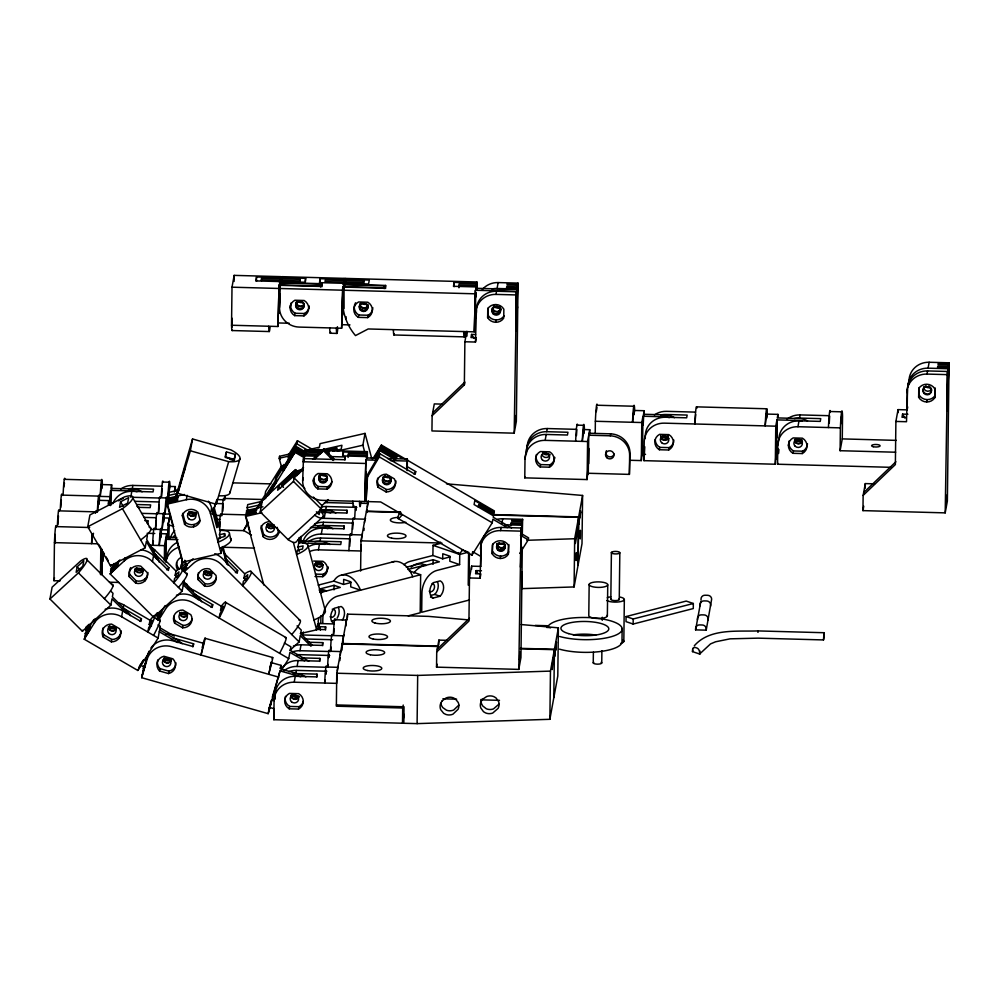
<?xml version="1.0" encoding="UTF-8"?>
<svg xmlns="http://www.w3.org/2000/svg" width="999" height="999" viewBox="0 0 999 999"><rect width="100%" height="100%" fill="white"/><g stroke="black" fill="none" stroke-linecap="round" stroke-linejoin="round"><path stroke-width="1.5" d="M60.165 580.856L53.971 580.694L54.433 542.632A24.001 1.161 -88.4 0 1 56.369 526.985M55.07 534.415L54.97 543.294L55.469 540.534M57.88 524.587L58.454 515.909M60.777 507.355L61.339 500.162M92.432 534.24L91.583 543.656A24.001 1.161 -88.4 0 1 92.133 533.641M92.982 533.628L92.944 536.176L93.481 533.279M100.487 574.675L100.812 548.513M100.862 573.988L100.924 569.642L100.699 570.829M101.136 573.863L101.423 566.883L101.336 574.138M101.573 574.138L101.873 549.775M101.811 574.675L102.21 549.338M101.998 573.763L102.248 569.68L102.198 574.025M102.984 561.45L103.034 557.055A19.93 19.006 10.4 0 1 103.471 553.359M108.729 505.157L108.791 500.599L99.5 500.337A24.001 1.161 -88.4 0 0 97.34 512.15L98.776 499.6L98.714 504.67L99.5 500.337M109.415 504.345L110.664 490.359L131.88 490.934A19.93 19.006 10.4 0 1 137.025 491.72M110.477 505.581L110.664 490.359M110.814 505.132L110.989 491.433M111.613 489.41L111.663 484.84L102.385 484.59A24.001 1.161 -88.4 0 0 100.225 496.403L109.503 496.653M147.74 523.701L147.777 520.654L144.743 520.566M156.331 520.167L155.482 529.57A24.001 1.161 -88.4 0 1 157.417 513.911M159.216 504.408L158.629 512.375M162.1 488.661L161.501 496.628M164.348 560.864L164.535 545.641L166.696 533.828L161.388 533.691A24.001 1.161 -88.4 0 0 159.228 545.491L160.664 532.942L160.602 538.011L161.388 533.691M165.434 560.651L165.684 539.348L177.972 539.672M165.772 560.202L166.009 540.422M166.646 538.399L166.696 533.828M167.32 537.499L168.569 523.588L168.406 537.287M168.731 538.361L168.893 524.662M170.242 518.706L170.305 514.148L164.997 513.998L166.421 501.448L166.358 506.518L167.158 502.185A24.001 1.161 -88.4 0 0 164.997 513.998M175.287 491.146L175.337 486.588L170.03 486.438A24.001 1.161 -88.4 0 0 167.869 498.251L169.306 485.701L169.243 490.771L170.03 486.438M219.942 526.972L220.005 521.903M222.827 511.226L223.277 504.045M232.28 330.332A24.001 1.161 -88.4 0 1 231.531 325.237L232.005 287.188L234.166 275.374L280.594 276.636L280.344 283.416M232.055 327.16L232.155 318.281M234.091 281.456L234.166 275.374M256.481 281.318L256.531 276.973L280.407 277.622L280.594 276.636M261.588 280.831L261.626 278.296L280.195 278.808L280.145 283.154M231.531 325.237L277.959 326.498L279.083 284.902L320.204 286.026L320.554 284.066L279.433 282.942L279.695 281.556L255.819 280.906L256.531 276.973M404.12 714.372L402.51 723.226L273.838 719.717L274.063 700.699L275.15 694.792L275.087 699.175M277.959 326.498L279.083 284.902M274.138 708.591L273.838 719.717M279.071 313.374L279.158 305.769M281.743 277.66L281.918 276.673L344.268 278.371L344.081 279.358L320.204 278.709L319.48 282.642L343.369 283.304L343.107 284.678L384.228 285.801L383.878 287.762L342.757 286.651L341.633 328.234L299.188 327.085A19.93 19.006 10.4 0 1 279.52 307.517L280.332 285.339L321.453 286.463L321.953 283.704L280.831 282.58L281.019 281.593L304.895 282.255L305.619 278.309L281.743 277.66L281.681 282.005M279.87 283.279L280.195 278.808M280.22 294.118L279.52 307.517M281.194 283.316L281.518 278.846L300.087 279.345L300.062 281.88M281.481 281.743L281.518 278.846M281.843 282.53L281.918 276.673M299.288 542.02L299.35 537.45L298.701 540.996L320.192 541.583A19.93 19.006 10.4 0 1 330.07 544.53M299.962 542.644L300.012 538.074M301.036 542.432L301.111 536.351M376.548 460.202L365.884 459.915L364.772 501.51L322.327 500.349A19.93 19.006 10.4 0 1 302.66 480.781L303.471 458.603L344.593 459.727L345.092 456.968L329.87 456.555M303.434 461.538L303.471 458.603M305.582 281.206L305.619 278.309M303.908 461.7L304.158 454.87L317.582 455.232M304.083 460.664L304.158 454.87M304.62 455.007L304.658 452.11L321.678 452.572M304.82 455.282L305.057 449.95L367.395 451.648L367.332 457.729M304.995 454.333L305.057 449.95M320.155 283.054L320.204 278.709M320.529 286.988L320.554 284.066M316.97 677.172L317.008 674.125L295.779 673.551A19.93 19.006 10.4 0 0 293.182 673.638M321.915 286.75L321.953 283.704M319.855 661.425L319.892 658.378L301.698 657.879M320.804 623.438L320.904 615.746M322.777 623.264L322.827 618.881A19.93 14.073 -71.2 0 1 337.849 596.041L420.654 574.725L420.192 612.774L408.179 615.859M322.727 645.679L322.764 642.632L307.605 642.22M325.612 629.919L325.649 626.885L319.58 626.71M326.086 674.288L326.136 670.491L325.562 673.638M328.721 454.483L328.746 451.585L325.761 451.498M328.983 657.28L329.021 654.745L328.446 657.891M333.978 589.885L334.028 585.314L319.692 589.01M334.178 628.933L333.616 634.353M438.186 646.515L342.133 643.893L336.763 673.226L336.363 706.193L402.697 708.004L403.234 705.057M341.633 328.234L342.757 286.651M342.744 315.122L343.057 289.248M385.626 285.439L385.127 288.199L344.006 287.075C340.259 304.483 343.868 321.878 355.494 335.589L368.194 328.958L474.288 331.855L475.399 290.259L516.52 291.383L516.883 289.423L475.761 288.299L476.011 286.913L453.459 286.301L454.183 282.367L476.735 282.979L476.91 281.993L345.592 278.409L345.404 279.395L369.293 280.045L368.569 283.991L344.692 283.329L344.505 284.315L385.626 285.439L385.589 288.486M343.544 285.015L343.868 280.544L325.299 280.032L325.012 281.606L343.581 282.118M343.818 284.89L343.868 280.544M344.006 287.075L344.081 308.566M344.018 285.165L344.268 278.371M344.867 285.052L345.192 280.582L363.761 281.081L363.736 283.616M343.294 456.331L343.344 451.973L367.22 452.634L367.395 451.648M345.554 281.343L345.592 278.409M342.058 650.112L342.133 643.893M344.068 529.058L344.106 526.011L322.877 525.424A19.93 19.006 10.4 0 0 317.719 525.936M351.061 582.517L343.606 584.44L343.668 579.37L350.786 581.793L350.724 586.875L360.527 590.209A24.001 15.422 75.6 0 0 333.803 581.106L318.219 585.127M345.055 460.015L345.092 456.968M346.953 513.299L346.99 510.264L325.761 509.677A19.93 19.006 10.4 0 0 321.865 509.94M348.114 457.417L348.439 453.309L367.008 453.808L366.945 458.154M347.54 617.182L347.577 614.16L428.496 616.371L468.693 619.917M349.712 546.341L350.162 539.173M352.61 529.32L353.234 522.365M356.069 510.427L356.119 506.618L355.544 509.765M360.614 571.053L360.989 540.846L366.346 511.513L400.437 512.45M364.772 501.51L365.884 459.915M365.871 488.386L366.084 471.64M507.292 527.622L492.882 519.218L492.232 522.764L471.928 555.169L380.669 501.948L366.096 501.548L367.07 477.609L379.27 456.88L379.845 453.721L415.209 474.35L415.721 471.603L406.543 466.246M366.683 458.291L367.008 453.808M379.845 453.721L367.644 474.463L366.096 501.548M367.145 458.429L367.22 452.634M384.203 288.686L384.228 285.801M402.51 723.226L402.697 708.004M406.905 469.705L407.367 459.065L387.575 458.529M407.23 470.616L407.367 459.065M336.376 704.932L404.033 706.78L403.833 723.264L417.095 723.626L417.682 675.424L550.461 671.103L554.383 649.675L520.292 648.751M442.045 404.12L434.29 403.908L432.13 415.721L431.943 430.944L514.185 433.179L516.346 421.366L518.031 283.117L498.139 282.58A19.93 19.006 10.4 0 0 482.267 289.585M450.099 556.918L442.707 558.828L432.904 555.494L433.029 545.342L441.908 543.056M433.079 564.26L433.129 559.69L417.357 563.761A19.93 14.073 -71.2 0 0 411.076 567.145M522.29 547.277L520.941 657.567L518.781 669.38L436.538 667.145L436.725 651.922L438.886 640.109L446.64 640.322M438.823 644.68L438.886 640.109M442.707 558.828L442.769 553.758L449.887 556.181L449.825 561.251L459.615 564.585L459.74 554.433L433.029 545.342M454.133 286.713L454.183 282.367M458.953 287.799L459.278 283.691L476.523 284.166L476.461 288.511M432.13 415.721L464.348 384.877L464.885 341.758L466.77 331.418M466.97 336.101L467.02 331.481M468.219 585.127L468.618 552.147L459.74 554.433M469.018 583.653L469.393 553.458M480.731 566.396L471.628 566.146L469.468 577.959L468.943 621.078L436.725 651.922M474.288 331.855L475.399 290.259M471.59 569.218L471.628 566.146M475.387 318.731L475.711 292.857M475.886 297.065L475.949 292.719M475.974 289.822L476.011 286.913M464.885 341.758L475.487 342.045L476.423 309.715A19.93 19.006 10.4 0 1 496.553 291.233L516.458 291.783L515.971 331.106L517.132 288.037L506.53 287.749L506.743 286.576L517.357 286.863L517.644 285.289L507.03 284.99L507.242 283.816L517.857 284.103L518.031 283.117M476.198 288.636L476.523 284.166M476.386 312.625L476.423 309.715M476.66 288.773L476.735 282.979M476.823 289.61L476.91 281.993M469.468 577.959L480.082 578.246L481.019 545.916A19.93 19.006 10.4 0 1 501.148 527.435L521.041 527.984L520.566 567.307L521.253 549.425M480.769 566.221L481.019 545.916M487.649 317.632L487.762 308.753A9.303 8.866 10.4 0 1 503.846 309.19L503.733 318.069A9.303 8.866 10.4 0 1 487.649 317.632L488.174 307.867M492.245 553.833L492.345 544.954A9.303 8.866 10.4 0 1 508.429 545.392L508.329 554.27A9.303 8.866 10.4 0 1 492.245 553.833L492.757 544.068M508.329 554.27L508.841 544.517M511.301 525.586L511.326 522.777L521.94 523.064L522.227 521.49L511.613 521.191L511.838 520.017L522.452 520.304L522.627 519.318L502.734 518.781A19.93 19.006 10.4 0 0 497.577 519.28M514.185 433.179L516.458 291.783M516.296 310.165L516.52 291.383M516.883 289.423L516.658 308.192A19.93 19.006 10.4 0 1 516.483 310.677M517.357 286.863L517.132 304.62L517.644 285.289M518.781 669.38L521.041 527.984M521.603 534.902L521.728 524.238L511.113 523.951L511.326 522.777M521.803 534.902L521.94 523.064M522.065 534.802L522.227 521.49M522.265 535.526L522.627 519.318M522.215 572.14L522.015 588.636L574.088 586.937L578.009 565.509L578.596 517.307L493.381 514.985M588.274 473.264L629.395 474.388L629.632 455.619A19.93 19.006 10.4 0 0 610.227 435.801L588.748 435.214L588.274 473.264L588.024 474.637L588.149 464.498L587.125 479.57L524.775 477.859L525.012 458.841L526.098 452.934A19.93 19.006 10.4 0 1 546.228 434.453L567.444 435.027L567.956 432.267L546.728 431.693A19.93 19.006 10.4 0 0 526.598 450.174L526.56 453.109M417.095 723.626L549.875 719.305L550.461 671.103M521.266 624.55L558.379 627.834L554.445 649.288L553.783 697.876L549.875 719.305M558.379 627.834L557.792 676.023L553.858 697.489M574.088 586.937L574.675 538.736L578.596 517.307M576.46 435.589L576.885 429.682M582.592 495.454L578.671 516.92L578.071 565.109L582.005 543.656L582.592 495.454L446.478 483.828M587.125 479.57L587.587 441.521L589.747 429.707L584.44 429.558A24.001 1.161 -88.4 0 0 582.28 441.371L583.716 428.821L583.653 433.891L584.44 429.558M588.736 463.686L588.923 448.464M589.697 434.265L589.747 429.707M589.16 584.403L588.786 615.471A9.303 2.76 0.7 0 0 598.813 618.481A9.303 2.76 0.7 0 0 607.167 615.234M595.229 433.441L595.367 421.266A24.001 1.161 -88.4 0 1 597.315 405.606M593.244 662.886L593.381 652.235M601.748 662.911L601.898 650.736M602.26 620.292L602.297 617.245M607.355 615.958L607.742 584.89A9.303 2.76 0.7 0 0 594.218 582.13A9.303 2.76 0.7 0 0 593.394 586.913A9.303 2.76 0.7 0 0 607.742 584.89M610.826 599.138L611.4 552.459M619.255 599.562L619.83 552.897A4.246 1.261 0.7 0 0 613.998 551.485A4.246 1.261 0.7 0 0 613.024 553.646A4.246 1.261 0.7 0 0 619.83 552.897M622.152 628.521L621.99 641.196A37.313 11.101 0.7 0 1 600.461 651.498A37.313 11.101 0.7 0 1 559.49 649.163M623.826 641.458L624.338 599.6M626.073 616.558L626.011 621.628L633.141 624.05L693.269 608.566L693.331 603.496L686.213 601.073L626.073 616.558L633.204 618.98L693.331 603.496M633.141 624.05L633.204 618.98M630.506 460.289L641.333 460.589L641.795 422.54L642.956 416.233L664.173 416.808A19.93 19.006 10.4 0 1 669.318 417.607M641.333 460.589L642.357 445.517L642.232 455.669L642.494 454.283L642.956 416.233M643.181 424.925L643.968 410.726L634.677 410.464A24.001 1.161 -88.4 0 0 632.517 422.277L633.94 409.727L633.878 414.797L634.677 410.464M643.905 415.284L643.968 410.726M776.935 419.892L776.46 457.942L776.211 459.315L776.335 449.175L775.311 464.235L643.993 460.651L644.218 441.633A19.93 19.006 10.4 0 1 664.347 423.151L775.773 426.186L776.935 419.892L798.413 420.479A19.93 19.006 10.4 0 1 802.297 421.004M644.792 446.765L643.993 460.651M645.267 438.648L645.304 435.726A19.93 19.006 10.4 0 1 665.434 417.245L686.65 417.819L687.162 415.072L665.933 414.485A19.93 19.006 10.4 0 0 660.776 414.997M699.612 654.033L692.494 651.61L692.519 650.337A3.984 2.56 75.6 0 1 695.229 647.452L697.002 648.051A3.984 2.56 75.6 0 1 699.625 652.772L699.612 654.033L710.539 643.893L715.584 641.783L730.082 638.836L758.091 638.149L823.501 639.934L824.075 636.788L823.975 632.717L757.879 630.918C736.862 631.718 709.752 628.059 694.317 645.754M692.906 650.237L692.494 651.61M695.716 414.573L694.867 423.988A24.001 1.161 -88.4 0 1 696.803 408.329M695.591 629.882L695.616 628.608A3.984 3.796 10.4 0 1 699.637 624.912L702.285 624.987A3.984 3.796 10.4 0 1 706.218 628.908L706.206 630.169L695.591 629.882L700.749 601.71M697.439 619.817L697.452 618.543A3.984 3.796 10.4 0 1 701.473 614.847L704.133 614.922A3.984 3.796 10.4 0 1 708.066 618.831L708.054 620.104M699.987 605.869L699.999 604.595A3.984 3.796 10.4 0 1 704.033 600.899L706.68 600.973A3.984 3.796 10.4 0 1 710.614 604.882L710.601 606.156M699.999 653.933L699.687 650.649M701.023 600.199L701.036 598.925A3.984 3.796 10.4 0 1 705.069 595.229L707.717 595.304A3.984 3.796 10.4 0 1 711.65 599.213L706.206 630.169M775.311 464.235L775.773 426.186M777.047 437.712L777.272 419.443M777.896 417.42L777.934 414.373L767.332 414.086A24.001 1.161 -88.4 0 0 765.172 425.899L766.595 413.349L766.533 418.419L767.332 414.086M890.746 467.32L777.572 464.223L777.809 445.204L778.883 439.298A19.93 19.006 10.4 0 1 799.013 420.816L820.241 421.391L820.741 418.631L799.525 418.057A19.93 19.006 10.4 0 0 794.367 418.569M778.346 453.234L778.596 449.163L778.546 453.509M823.501 639.934L823.975 632.717M829.245 423.226L829.682 416.046M840.109 450.711L840.384 427.872A24.001 1.161 -88.4 0 1 842.544 416.071L842.269 438.898L840.109 450.711L895.641 452.222M929.157 362.262L928.071 368.169A19.93 19.006 10.4 0 0 907.941 386.65L909.028 380.744A19.93 19.006 10.4 0 1 929.157 362.262L949.05 362.812L947.364 501.061L945.204 512.874L862.961 510.626L863.136 495.404L865.309 483.591L874.612 483.853M865.246 488.161L865.309 483.591M907.154 409.877L898.051 409.627L895.891 421.441L895.366 464.572L863.136 495.404M898.014 412.712L898.051 409.627M949.05 362.812L948.875 363.798L938.261 363.499L938.036 364.685L948.65 364.972L948.363 366.546L937.749 366.258L937.537 367.445L948.151 367.732L946.99 410.789L947.464 371.466L927.572 370.929A19.93 19.006 10.4 0 0 907.442 389.41L906.505 421.728L895.891 421.441M907.442 389.41L907.192 409.702L907.691 406.943M908.99 383.816L909.028 380.744M918.668 397.327L918.768 388.449A9.303 8.866 10.4 0 1 934.852 388.886L934.752 397.764A9.303 8.866 10.4 0 1 918.668 397.327L919.18 387.562M934.752 397.764L935.264 387.999M945.204 512.874L947.464 371.466M948.151 367.732L947.876 390.559L948.875 363.798M948.363 366.546L948.151 384.303L948.65 364.972M63.724 487.162L64.473 483.029M49.95 598.988L52.11 587.175L80.582 561.038A24.001 4.221 -45.1 0 1 78.421 572.852L49.95 598.988L82.393 631.281L110.864 605.132L112.013 598.838L126.848 613.598L127.21 611.625L112.375 596.865L113.024 593.331L110.864 591.171M53.971 580.694L54.508 577.734M77.16 566.808L76.149 572.315L82.792 566.221L83.804 560.701L77.16 566.808L79.932 569.567M87.75 526.76L89.91 514.947L124.613 496.853A24.001 5.594 -30.2 0 1 122.452 508.666L145.192 547.752L110.502 565.834L87.75 526.76L122.452 508.666M100.225 496.403L101.648 483.853L101.586 488.923L102.385 484.59M82.393 631.281L82.58 630.294M108.791 500.599L108.142 504.133L111.176 504.22M111.663 484.84L111.026 488.386L132.243 488.973A19.93 19.006 10.4 0 1 142.158 491.783M158.004 624.912L160.29 626.248L158.129 638.061L137.825 670.466L84.191 639.185L89.785 629.557L90.01 628.383L84.59 637.025L90.509 625.624L85.102 634.265L85.277 633.279L93.869 619.567M86.364 627.372L85.777 630.531L87.338 628.034M103.034 557.055L101.96 562.961A19.93 19.006 10.4 0 1 104.121 554.607M84.191 639.185L94.343 622.989L95.155 618.556M120.567 501.81L119.555 507.33L127.647 503.109L128.659 497.602L120.567 501.81L123.164 506.281M110.502 565.834L110.677 564.847M184.091 580.469L182.143 591.108L153.671 617.245L110.102 573.888L117.87 565.933L118.094 564.747L110.502 571.728L110.789 570.142L118.382 563.174L118.594 562L111.001 568.968L111.189 567.981L119.942 559.939M103.372 637.187A9.303 8.866 10.4 0 1 111.576 624.088L119.555 628.746A9.303 8.866 10.4 0 1 111.351 641.845L103.372 637.187L103.796 634.827A9.303 8.866 10.4 0 1 102.959 628.059M130.732 497.24L131.818 491.333L153.034 491.908L153.546 489.148L132.318 488.573A19.93 19.006 10.4 0 0 128.421 488.836M131.88 490.934L132.243 488.973M132.318 488.573L132.892 485.427L161.875 486.213M110.102 573.888L124.338 560.814L124.875 557.867M111.351 641.845L111.788 639.485A9.303 8.866 10.4 0 0 121.179 630.856M94.343 622.989A19.93 19.006 10.4 0 1 121.616 616.758L122.69 610.851A19.93 19.006 10.4 0 0 105.145 609.278M118.993 602.921A19.93 19.006 10.4 0 1 123.776 604.944L123.202 608.104L141.458 618.743L140.946 621.503L122.69 610.851M129.246 576.71A9.303 8.866 10.4 0 1 140.747 566.146L147.24 572.602A9.303 8.866 10.4 0 1 135.739 583.166L129.246 576.71L129.683 574.35A9.303 8.866 10.4 0 1 130.682 567.632M119.455 637.624L119.88 635.264M135.739 583.166L136.164 580.806A9.303 8.866 10.4 0 0 147.964 572.552M147.278 523.401L147.777 520.654M145.192 547.752L146.341 541.446L156.743 559.315L157.105 557.342L146.703 539.485L147.352 535.939M144.73 581.118L145.167 578.746M153.396 540.983L152.597 545.317A24.001 1.161 -88.4 0 1 154.383 528.608M182.143 591.108L152.472 561.588L153.559 555.681A19.93 19.006 10.4 0 0 140.847 549.8M150.549 546.64A19.93 19.006 10.4 0 1 154.633 549.775L154.058 552.922L168.893 567.682L168.394 570.441L153.559 555.681M167.42 529.895L162.113 529.745L163.549 517.195L163.486 522.265L164.273 517.932L169.58 518.081L168.931 521.628M226.761 564.185L222.203 547.04L221.054 553.334L182.492 562.137L167.058 504.12L167.233 503.134L177.522 500.786L177.735 499.6L167.457 501.948L167.745 500.374L178.022 498.026L178.234 496.853L167.957 499.2L168.132 498.214L184.453 494.493M169.43 498.401L168.644 495.454L169.218 492.307L178.122 490.272M137.825 670.466L143.631 659.665M151.511 625.923L149.226 624.587L150.012 620.254L123.776 604.944M173.776 526.398L167.882 524.725L170.379 515.509M174.338 492.095L175.337 486.588M300.749 676.773L280.057 670.891L268.157 713.661L141.696 677.697L141.883 676.71M142.595 672.777L148.152 653.558A19.93 19.006 10.4 0 1 149.013 651.223M143.856 665.883L143.282 669.043L144.106 666.233M144.743 666.995L144.967 665.809L142.095 675.536L145.467 663.049L145.255 664.235M175.924 496.665L192.532 438.973L230.856 449.862A24.001 7.193 16.4 0 1 228.696 461.675L216.159 504.233L177.834 493.331L178.009 492.345M178.734 488.411L178.983 487.037L175.999 497.177M157.63 613.349L157.055 616.495L158.616 613.998M183.541 472.577L178.234 491.171L185.19 466.533L184.465 470.467M177.834 493.331L190.372 450.786L192.532 438.973M182.317 515.696L182.755 513.324L185.052 521.965L184.615 524.338A9.303 8.866 10.4 0 0 200.2 520.779L197.902 512.137A9.303 8.866 10.4 0 0 182.317 515.696L184.615 524.338M167.058 504.12L186.338 499.712L187.15 495.292M177.023 577.172L175.162 575.324L175.961 570.991L154.633 549.775M159.59 671.016A9.303 8.866 10.4 0 1 163.936 656.268L172.877 658.816A9.303 8.866 10.4 0 1 168.531 673.551L159.59 671.016L160.027 668.643A9.303 8.866 10.4 0 1 157.73 660.002M182.492 562.137L182.667 561.151M174.65 623.151A9.303 8.866 10.4 0 1 182.854 610.052L190.834 614.71A9.303 8.866 10.4 0 1 182.63 627.809L174.65 623.151L175.075 620.791A9.303 8.866 10.4 0 1 173.888 616.321M193.556 526.873L193.993 524.512M168.531 673.551L168.968 671.191A9.303 8.866 10.4 0 0 175.949 662.799M159.64 629.795L178.122 640.571L177.76 642.544L159.278 631.755M182.63 627.809L183.067 625.449A9.303 8.866 10.4 0 0 192.108 619.118M198.027 579.545A9.303 8.866 10.4 0 1 209.528 568.98L216.021 575.436A9.303 8.866 10.4 0 1 204.52 586.001L198.027 579.545L198.464 577.185A9.303 8.866 10.4 0 1 198.514 572.589M221.054 553.334L210.539 513.836L211.626 507.929A19.93 19.006 10.4 0 0 208.267 501.173M183.654 582.842L198.676 597.777L198.314 599.75L183.292 584.802M216.159 504.233L216.845 500.449M226.448 451.923L225.437 457.442L234.378 459.977L235.389 454.47L226.448 451.923L225.374 455.569M173.189 638.011L193.631 643.831L193.119 646.578L172.69 640.771A19.93 19.006 10.4 0 0 150.899 647.989M204.52 586.001L204.945 583.641A9.303 8.866 10.4 0 0 216.396 577.672M261.626 278.296L261.338 279.87L279.907 280.382M220.442 538.449L219.468 534.752L220.255 530.419L214.298 508.004M233.741 460.514L235.389 454.47M203.147 643.219L202.36 647.552L203.784 642.682L200.986 655.032A24.001 0.724 -74.1 0 0 203.147 643.219L173.764 634.865A19.93 19.006 10.4 0 0 166.021 634.165M219.468 534.752L224.6 533.578L224.026 536.725L218.881 537.899L218.094 542.232A24.001 6.593 -14.9 0 0 220.255 530.419M194.48 594.068L212.737 604.72L212.225 607.467L193.968 596.828A19.93 19.006 10.4 0 0 176.423 595.242M221.291 606.218L220.504 610.551L223.214 606.231L222.627 609.378L219.93 613.711L219.131 618.031A24.001 2.56 -59.7 0 0 221.291 606.218L195.055 590.921A19.93 19.006 10.4 0 0 187.725 588.336M263.798 584.977L245.567 516.421L245.742 515.434L256.031 513.086L256.243 511.913L245.966 514.248L246.254 512.674L256.531 510.327L256.743 509.153L246.466 511.5L246.641 510.514L262.962 506.793M247.939 510.701L247.153 507.754L247.727 504.607L261.076 501.56M251.448 535.002L243.656 530.457L248.052 522.052M224.962 557.867L237.675 570.516L237.175 573.276L222.34 558.516A19.93 19.006 10.4 0 0 214.71 553.746M290.135 307.804L290.572 305.444M246.129 580.332L243.943 578.159L244.743 573.826L224.488 553.671M300.087 279.345L299.8 280.919L281.231 280.419M308.703 308.304L309.141 305.944A9.303 8.866 10.4 0 1 304.408 313.511L303.971 315.871L294.68 315.622L295.117 313.261A9.303 8.866 10.4 0 1 290.909 303.147M296.566 541.071A24.001 5.869 47.4 0 1 288.062 539.597L260.252 511.925L262.412 500.112L295.629 469.617L298.351 472.327M263.561 534.278A9.303 8.866 10.4 0 0 279.146 530.719L278.709 533.079A9.303 8.866 10.4 0 1 263.124 536.638L263.561 534.278L261.263 525.636M282.23 469.655L279.196 458.266L279.558 456.293L292.844 453.259M295.629 469.617L278.371 486.288L277.647 490.222L303.534 467.607M283.516 487.4L281.656 485.551L281.955 483.978L295.229 471.778L297.352 473.888M268.381 495.454L295.467 451.511L304.595 456.83M295.966 448.751L286.214 465.447L295.966 448.751L305.095 454.083M295.467 451.511L283.291 470.954L284.003 467.02L296.366 446.59L305.582 451.96M287.999 458.004L296.865 443.831L297.452 440.684L311.925 449.125M260.252 511.925L293.469 481.431L294.118 477.884L303.172 469.58M281.656 485.551L294.942 473.351L295.229 471.778M304.658 452.11L304.37 453.683L319.842 454.108M302.66 480.781L303.234 477.634M337.063 328.833L337.45 326.735M299.163 551.51L297.977 547.052L298.763 542.719L297.964 539.735M268.157 713.661L271.416 701.773M268.544 711.5L268.831 709.914M313.274 481.068L313.711 478.708A9.303 8.866 10.4 0 0 318.256 486.525L317.819 488.886L327.11 489.135L327.535 486.775A9.303 8.866 10.4 0 0 331.93 481.506M270.841 662.474L281.056 665.371L280.419 668.918L301.099 674.8A19.93 19.006 10.4 0 1 305.856 676.897M345.741 318.831L346.129 316.733M314.485 459.19L323.539 450.874L323.901 448.901L334.59 459.552M281.431 670.304L288.736 658.628L289.885 652.335L304.408 660.801M328.271 454.208L328.746 451.585M284.678 700.986L285.115 698.626M288.062 539.597L321.278 509.103L321.928 505.556L328.434 499.587M363.761 281.081L363.474 282.655L344.905 282.155M290.022 650.274L299.126 641.907L300.274 635.614L311.001 646.278M372.814 307.68A9.303 8.866 10.4 0 1 368.069 315.247L367.644 317.607L358.354 317.357L358.791 314.997A9.303 8.866 10.4 0 1 355.544 302.772M321.578 451.048L336.576 447.627L336.288 449.2L328.783 450.911M303.334 701.41A9.303 8.866 10.4 0 1 298.951 706.693L298.514 709.053L289.223 708.803L289.66 706.43A9.303 8.866 10.4 0 1 285.452 696.328M274.063 700.699A19.93 19.006 10.4 0 1 294.193 682.205L295.279 676.298L316.496 676.885L317.008 674.125M295.779 673.551L296.353 670.404L326.873 671.228M283.891 670.829A19.93 19.006 10.4 0 1 297.078 666.458L298.152 660.551L319.38 661.138L319.892 658.378M292.332 651.947A19.93 19.006 10.4 0 1 299.962 650.711L301.036 644.805L322.265 645.391L322.764 642.632M303.384 632.005L302.834 634.964L331.818 635.751M309.578 551.56A19.93 19.006 10.4 0 1 318.419 549.837L319.493 543.931L340.721 544.517L341.221 541.758L319.992 541.183A19.93 19.006 10.4 0 0 314.835 541.683M319.992 541.183L320.579 538.024L349.563 538.823M304.645 542.095A19.93 19.006 10.4 0 1 321.291 534.09L322.377 528.184L343.594 528.758L344.106 526.011M322.877 525.424L323.451 522.277L352.435 523.076M321.578 518.431A19.93 19.006 10.4 0 1 324.176 518.344L325.262 512.437L346.478 513.011L346.99 510.264M325.761 509.677L326.336 506.53L356.843 507.367M324.463 502.684A19.93 19.006 10.4 0 1 327.06 502.597L327.597 499.637M343.344 451.973L342.62 455.919L366.496 456.568L366.246 457.942L378.434 458.279M314.997 576.473L322.727 576.685L323.164 574.325A9.303 8.866 10.4 0 0 327.897 566.758L327.472 569.118M300.324 633.553L316.633 629.832L317.782 623.538L319.305 629.245M318.793 618.019L318.144 621.565L320.429 630.144M325.649 626.885L325.15 629.632L316.046 629.382M364.847 452.609L362.874 445.204L365.035 433.391L320.055 443.656L319.405 447.202L307.605 449.9M325.237 680.157L324.7 683.041A24.001 1.161 -88.4 0 1 326.486 666.333M328.109 664.41L327.585 667.295A24.001 1.161 -88.4 0 1 329.37 650.586M330.469 651.548L331.256 647.215M366.333 482.517L366.908 479.37M347.577 614.16L342.207 643.493L438.261 646.116M368.306 500.861L366.421 511.126L400.512 512.05M375.661 458.454L380.532 449.987L395.929 458.966M380.744 448.801L381.031 447.227L397.003 456.543L396.715 458.116L380.744 448.801L375.112 458.628L380.532 449.987M381.031 447.227L375.612 455.869L381.431 445.067L494.393 510.951L492.669 514.398M378.134 487.287A9.303 8.866 10.4 0 1 386.338 474.188L394.33 478.846A9.303 8.866 10.4 0 1 386.126 491.945L378.134 487.287L378.571 484.915A9.303 8.866 10.4 0 1 377.722 478.159M386.126 491.945L386.551 489.572A9.303 8.866 10.4 0 0 395.954 480.956M400.412 514.56L400.799 512.462M475.536 334.528L471.553 334.415L470.979 337.562L476.286 337.712M464.348 384.877L464.86 382.08L432.642 412.924M475.487 342.045L476.024 339.161M475.849 312.874A19.93 19.006 10.4 0 1 495.979 294.393L496.553 291.233M491.895 288.986A19.93 19.006 10.4 0 1 497.065 288.486L498.139 282.58M495.641 322.29L496.066 319.93M436.538 667.145L437.075 664.185M517.132 288.037L516.958 289.023L497.065 288.486M479.158 504.458L478.871 506.043L493.706 514.685L493.993 513.111L479.158 504.458L477.809 506.618M471.928 555.169L472.365 552.809M516.858 310.876L517.582 306.93M481.456 570.766L476.148 570.616L475.574 573.763L480.869 573.913L480.082 578.246M480.444 549.075A19.93 19.006 10.4 0 1 500.574 530.594L501.148 527.435M501.923 523.201L502.734 518.781M500.224 558.491L500.661 556.131M526.598 450.174L527.172 447.028A19.93 19.006 10.4 0 1 547.302 428.546L576.286 429.333M524.775 477.859L524.962 476.885M521.728 524.238L521.553 525.224L504.707 524.762M535.626 459.128L536.051 456.768M554.195 459.64L554.632 457.267A9.303 8.866 10.4 0 1 549.887 464.835L549.462 467.195L540.172 466.945L540.609 464.585A9.303 8.866 10.4 0 1 536.401 454.483M525.012 458.841A19.93 19.006 10.4 0 1 545.142 440.359L546.228 434.453M546.728 431.693L547.302 428.546M519.78 553.384L528.246 539.847L528.608 537.887L520.754 533.291M596.266 411.663L597.015 407.53M610.227 435.801L610.589 433.828L589.098 433.241M629.395 474.388L629.994 453.646A19.93 19.006 10.4 0 0 610.589 433.828M664.173 416.808L664.535 414.847A19.93 19.006 10.4 0 1 674.45 417.669M673.838 440.072A9.303 8.866 10.4 0 1 669.105 447.627L668.668 449.987L659.377 449.737L659.815 447.377A9.303 8.866 10.4 0 1 655.269 439.56M777.934 414.373L777.297 417.919L798.775 418.506A19.93 19.006 10.4 0 1 807.529 420.829M777.884 453.096L778.096 451.91M777.572 464.223L777.759 463.249M788.423 445.492L788.848 443.131M806.992 446.004L807.417 443.631A9.303 8.866 10.4 0 1 802.684 451.198L802.259 453.558L792.969 453.309L793.406 450.949A9.303 8.866 10.4 0 1 789.198 440.834M777.809 445.204A19.93 19.006 10.4 0 1 797.939 426.723L799.013 420.816M799.525 418.057L800.099 414.91L829.083 415.696M862.961 510.626L863.76 506.193M907.879 414.248L902.572 414.11L901.997 417.257L905.968 417.37M906.867 392.557A19.93 19.006 10.4 0 1 926.997 374.076L927.572 370.929M926.647 401.985L927.084 399.612M167.882 524.725L170.442 516.021M145.767 660.626L147.003 656.418M141.696 677.697L147.078 659.465A19.93 19.006 10.4 0 1 171.603 646.678L278.896 677.185M212.375 513.923L215.459 503.446M212.45 514.385L216.87 499.425M229.957 492.719L239.997 458.678M192.77 646.74L193.631 643.831M270.055 666.795L271.478 661.937L268.681 674.275A24.001 0.724 -74.1 0 0 272.09 658.853M280.207 668.294L281.056 665.371M269.056 708.741L271.453 700.062M272.315 697.152L280.057 670.891M269.243 708.528L271.703 700.199M458.853 705.107L453.671 710.039A9.665 9.128 -25.9 0 1 446.491 710.214L442.694 707.517L441.508 705.544A9.128 8.629 -25.9 0 1 440.921 703.308M139.835 621.341L141.458 618.743M149.226 624.587L151.935 620.267L151.361 623.413L148.651 627.734L147.852 632.067A24.001 2.56 -59.7 0 0 150.012 620.254M156.556 619.255L165.147 605.544M157.143 619.005L161.788 611.588L157.705 618.943M158.192 619.28L161.289 614.348L157.979 620.466M158.591 620.167L165.622 608.953A19.93 19.006 10.4 0 1 192.894 602.734L288.736 658.628M138.998 667.07L142.857 660.888M281.955 465.422L265.647 491.458L264.997 495.005L256.119 509.165M288.474 455.007L297.452 440.684M283.966 464.435L275.899 477.322L275.387 480.082L296.366 446.59M243.656 530.457L248.501 522.727M257.38 508.566L276.561 478.896L275.849 482.842L267.72 495.804M264.161 499.525L273.639 484.403L265.459 498.588M211.114 607.305L212.737 604.72M372.839 458.778L381.431 445.067M414.098 474.188L415.721 471.603M520.904 550.187L522.452 547.727M498.888 704.22L493.469 708.915A9.653 9.116 -25.9 0 1 486.301 708.766L482.654 705.881L481.58 703.845A9.128 8.629 -25.9 0 1 481.281 699.275M437.225 649.125L469.455 618.281M863.648 492.607L895.878 461.775M86.913 626.311L89.086 624.313M166.621 569.78L168.893 567.682M185.427 560.889L181.044 564.91L180.469 568.056L185.939 563.036M182.155 568.806L193.107 558.753M175.162 575.324L178.958 571.84L178.384 574.987L174.588 578.471L173.801 582.804A24.001 4.221 -45.1 0 0 175.961 570.991M181.955 569.805L187.375 564.835L182.817 569.992M183.616 570.579L186.875 567.582L184.49 570.766M184.353 571.703L193.119 563.648A19.93 19.006 10.4 0 1 221.254 564.423L299.126 641.907M312.587 459.29L323.901 448.901M153.858 616.258L157.105 613.274M235.402 572.614L237.675 570.516M243.943 578.159L247.74 574.675L247.165 577.822L243.369 581.306L242.582 585.639A24.001 4.221 -45.1 0 0 244.743 573.826M317.432 513.498L319.717 511.413L319.143 514.56L316.358 511.788M297.677 540.059L323.139 516.67M342.108 574.962L394.368 561.513M432.904 555.494L410.227 561.326A19.93 14.073 -71.2 0 0 403.958 564.722M406.318 567.232L417.932 564.235A19.93 14.073 -71.2 0 1 425.262 565.022M499.413 544.23L503.908 543.069M319.742 592.182L322.615 591.445A19.93 14.073 -71.2 0 1 326.436 591.108M407.867 569.492L422.377 565.759A19.93 14.073 -71.2 0 1 426.186 565.484M459.615 564.585L436.95 570.429A19.93 14.073 -71.2 0 0 421.928 593.256L421.69 612.287L469.505 599.974M430.581 595.491L434.727 594.43L440.072 596.253A9.303 6.568 -71.2 0 0 440.259 580.869L433.354 582.654A9.303 6.568 -71.2 0 0 433.166 598.026L440.072 596.253M331.481 621.116L335.627 620.054M440.559 542.132L437.412 542.932L360.989 540.846M279.196 458.266L291.009 455.569M310.19 451.186L319.043 449.175L318.793 450.549L341.933 445.267L341.208 449.213L332.53 451.186M337.387 451.024L362.874 445.204M168.644 495.454L177.535 493.419M247.153 507.754L260.502 504.707M245.567 516.421L261.875 512.699M297.977 547.052L303.109 545.879L302.535 549.025L297.39 550.199L296.603 554.532A24.001 6.593 -14.9 0 0 298.763 542.719M526.81 540.297L574.675 538.736M458.991 285.264L476.236 285.739M232.005 287.188L278.434 288.449M279.757 288.486L342.108 290.185M343.431 290.222L474.75 293.806M495.979 294.393L515.871 294.93M295.117 313.261L304.408 313.511M358.791 314.997L368.069 315.247M278.609 322.964L289.223 323.251M342.282 324.7L349.962 324.9M232.093 330.544L269.231 331.556M330.257 333.229L336.888 333.404M393.931 334.965L464.235 336.875M928.071 368.169L947.964 368.718M926.997 374.076L946.89 374.625M696.465 406.855L766.77 408.778M829.657 411.501L841.595 411.825M596.578 405.219L633.716 406.231M695.491 412.125L666.508 411.338A19.93 19.006 10.4 0 0 654.357 414.935M643.319 414.26L664.535 414.847M797.939 426.723L840.384 427.872M595.367 421.266L641.795 422.54M576.86 425.137L583.491 425.312M842.269 438.898L896.253 440.372M545.142 440.359L587.587 441.521M793.406 450.949L802.684 451.198M659.815 447.377L669.105 447.627M642.494 454.283L645.529 454.37M304.87 450.924L322.777 451.423M348.139 454.882L366.72 455.382M303.971 455.856L316.159 456.181M540.609 464.585L549.887 464.835M390.259 460.576L407.005 461.038M302.897 461.75L365.234 463.461M232.63 482.854L270.841 483.891M64.286 479.333L101.423 480.357M162.45 482.017L169.081 482.192M318.256 486.525L327.535 486.775M174.688 490.122L177.76 490.209M223.639 498.426L263.374 499.512M61.401 495.092L98.551 496.103M159.565 497.764L166.196 497.952M360.364 503.246L367.832 503.446M132.255 497.277L159.715 498.026M217.282 499.6L224.912 499.812M327.06 502.597L352.984 503.296M134.59 501.298L158.991 501.96M215.047 503.496L222.665 503.696M137.013 504.532L150.662 504.907L150.15 507.654L138.024 507.33M493.456 514.597L578.671 516.92M319.817 509.915L325.949 510.077A19.93 19.006 10.4 0 1 335.826 513.024M320.991 511.925L325.587 512.05A19.93 19.006 10.4 0 1 330.719 512.899M220.754 514.185L246.741 514.885M58.516 510.839L95.667 511.85M156.681 513.511L163.312 513.698M353.009 518.868L364.947 519.193M141.583 513.361L156.831 513.773M215.934 515.384L222.028 515.559A24.001 1.161 -88.4 0 1 223.976 499.9M324.176 518.344L353.159 519.13M143.906 517.382L156.119 517.719M216.733 519.368L219.792 519.455M500.574 530.594L520.467 531.131M313.861 525.574L323.064 525.836A19.93 19.006 10.4 0 1 332.954 528.771M310.427 527.46L322.714 527.797A19.93 19.006 10.4 0 1 327.847 528.658M219.405 529.97L243.856 530.644M55.644 526.585L89.685 527.509M153.809 529.258L160.439 529.445M350.125 534.615L362.063 534.94M150.899 529.445L153.958 529.52M321.291 534.09L351.798 534.927M147.128 533.291L154.758 533.503M166.046 537.375L176.798 537.662M302.947 543.081L319.83 543.543A19.93 19.006 10.4 0 1 324.962 544.405M54.433 542.632L97.765 543.818M149.55 545.229L164.535 545.641M222.39 547.215L254.483 548.101M318.419 549.837L360.864 550.998A24.001 1.161 -88.4 0 1 361.151 545.067M313.636 561.051L322.914 561.301A9.303 8.866 10.4 0 1 322.727 576.685M315.422 574.113L323.164 574.325M109.515 582.205L118.869 582.454M183.941 584.24L187.025 584.315M334.553 619.742L346.491 620.067M535.177 625.399L548.451 625.761A37.313 11.101 0.7 0 1 599.175 618.493A37.313 11.101 0.7 0 1 616.321 634.902A37.313 11.101 0.7 0 1 559.64 636.475M318.731 623.526L333.991 623.938M331.668 635.489L343.606 635.814M305.17 638.985L332.63 639.735M520.367 648.351L554.445 649.288M328.796 651.236L340.734 651.573M299.962 650.711L328.946 651.498M329.745 655.481L299.238 654.645A19.93 19.006 10.4 0 0 296.641 654.745M325.911 666.995L337.849 667.32M297.078 666.458L326.061 667.257M336.763 673.226L417.682 675.424M294.193 682.205L336.651 683.366A24.001 1.161 -88.4 0 1 337.2 673.363M442.869 698.813L456.643 699.188M481.131 699.849L499.5 700.349M289.66 706.43L298.951 706.693M225.012 456.793L233.953 459.328M229.907 459.428L232.467 460.152M190.372 450.786L228.696 461.675M205.007 638.274L272.702 657.529M160.027 668.643L168.968 671.191M269.305 707.354L273.701 708.616M461.588 549.762L467.207 551.673M433.129 559.69L439.36 561.813L423.588 565.871A19.93 14.073 -71.2 0 0 413.773 573.114M409.265 570.841L420.654 574.725M430.494 597.115L433.166 598.026M333.803 581.106L343.606 584.44M334.028 585.314L340.259 587.437L324.488 591.495A19.93 14.073 -71.2 0 0 320.654 593.131M319.268 590.309L322.615 591.445M381.243 446.041L401.785 458.029M494.205 511.938L474.812 500.624L474.088 504.557L493.494 515.871L493.244 517.245L511.575 527.947M380.344 450.974L394.755 459.378M520.392 535.264L528.246 539.847M379.27 456.88L492.232 522.764M378.571 484.915L386.551 489.572M296.865 443.831L307.405 449.975M296.191 447.577L305.319 452.897M472.577 551.623L480.494 556.243M295.679 450.324L304.807 455.656M295.292 452.497L304.508 457.867M398.226 518.556L458.691 553.833M225.399 602.235L285.876 637.512M284.378 643.019L290.896 646.815L290.247 650.361L308.728 661.151M175.075 620.791L183.067 625.449M154.345 617.519L160.052 620.854M159.503 627.509L174.301 636.138M121.616 616.758L158.129 638.061M103.796 634.827L111.788 639.485M140.285 664.934L144.218 667.22M323.539 450.874L333.167 460.452M295.454 470.604L298.626 473.763M294.942 473.351L297.065 475.462M294.118 477.884L304.82 488.523M313.374 497.04L321.928 505.556M293.469 481.431L321.278 509.103M278.371 486.288L280.494 488.386M250.761 571.316L299.9 620.204M297.053 625.886L301.286 630.094L300.637 633.641L312.437 645.379M198.464 577.185L204.945 583.641M182.467 569.929L187.1 574.537M183.304 581.131L193.257 591.021M129.683 574.35L136.164 580.806M111.688 565.222L113.898 567.42M157.03 613.149L159.253 615.347M87.088 559.977L113.049 585.801M78.421 572.852L110.864 605.132M85.764 627.172L87.974 629.37M902.572 414.11L904.994 418.106M471.553 334.415L473.988 338.411M476.148 570.616L477.759 573.289M132.78 497.939L150.974 529.208M113.973 563.523L115.522 566.196M98.976 544.755L101.324 548.776M102.885 551.448L104.433 554.133M105.994 556.805L108.342 560.826M365.035 433.391L371.74 458.578M336.576 447.627L337.55 451.323M307.867 545.192L325.274 610.626M279.558 456.293L280.319 459.14M293.419 542.582L316.633 629.832M277.185 527.322L278.709 533.079M263.124 536.638L260.826 527.996A9.303 8.866 10.4 0 1 269.88 521.653M246.641 510.514L247.427 513.461M245.742 515.434L250.075 531.73M229.458 533.978L231.094 540.147M224.6 533.578L225.262 536.038M213.249 509.403L217.382 524.925L216.87 527.684L211.626 507.929M222.939 546.503L227.884 565.072M184.815 560.252L186.388 566.146M167.745 500.374L168.506 503.259M167.233 503.134L173.152 525.349M176.761 538.936L182.28 559.677M405.819 522.265A9.303 2.76 0.7 0 1 391.321 521.303A9.303 2.76 0.7 0 1 397.702 517.42M693.294 648.463A3.984 2.56 75.6 0 1 693.718 647.814M622.814 640.047A9.303 2.76 0.7 0 1 620.766 643.331M618.98 598.913A4.246 1.261 0.7 0 1 615.034 600.611A4.246 1.261 0.7 0 1 611.126 598.826M620.104 597.09A9.303 2.76 0.7 0 1 621.278 601.473A9.303 2.76 0.7 0 1 606.768 600.524M607.242 597.764A9.303 2.76 0.7 0 1 610.814 596.84M437.4 581.655A9.303 6.568 -71.2 0 1 434.727 594.43M432.142 583.491A4.246 2.997 -71.2 0 1 434.128 588.836A4.246 2.997 -71.2 0 1 429.17 591.146M319.443 589.672A19.93 14.073 -71.2 0 1 325.524 590.571M332.217 609.215A4.246 2.997 -71.2 0 1 335.202 613.923A4.246 2.997 -71.2 0 1 330.07 616.77M391.933 562.175A24.001 15.422 75.6 0 1 412.774 576.748M342.42 620.092A9.303 6.568 -71.2 0 0 341.159 606.493L334.253 608.266A9.303 6.568 -71.2 0 0 334.066 623.651M338.299 607.267A9.303 6.568 -71.2 0 1 337.075 618.269M601.111 662.275A4.246 1.261 0.7 0 1 597.627 664.16A4.246 1.261 0.7 0 1 593.756 662.262M931.105 388.136A4.246 4.058 10.4 0 1 928.958 393.731A4.246 4.058 10.4 0 1 923.288 391.108A4.246 4.058 10.4 0 1 926.41 385.976M928.608 386.101A4.246 4.058 10.4 0 1 929.619 386.563M930.456 387.287A4.246 4.058 10.4 0 1 925.361 386.351M931.418 389.435A4.246 4.058 10.4 0 1 923.6 386.95M935.176 395.404A9.303 8.866 10.4 0 1 919.092 394.955M270.067 326.998A24.001 1.161 -88.4 0 1 268.681 326.248M304.083 304.67A4.246 4.058 10.4 0 1 296.191 302.422M304.158 305.669A4.246 4.058 10.4 0 1 298.926 308.404A4.246 4.058 10.4 0 1 295.979 303.346M297.103 301.561A4.246 4.058 10.4 0 1 297.989 300.936M366.795 303.946A4.246 4.058 10.4 0 1 366.258 309.902A4.246 4.058 10.4 0 1 360.09 308.766A4.246 4.058 10.4 0 1 361.713 303.009A4.246 4.058 10.4 0 0 365.746 304.32M368.219 305.17A4.246 4.058 10.4 0 1 360.027 304.707M394.33 333.891A24.001 1.161 -88.4 0 1 393.369 329.658M465.072 332.317A24.001 1.161 -88.4 0 1 463.673 331.568M367.644 317.607A9.303 8.866 10.4 0 0 367.832 302.235L358.541 301.973A9.303 8.866 10.4 0 0 358.354 317.357M500.511 308.928A4.246 4.058 10.4 0 1 495.242 313.761A4.246 4.058 10.4 0 1 493.431 306.918M499.425 307.08A4.246 4.058 10.4 0 1 500.099 307.942M500.836 309.066A4.246 4.058 10.4 0 1 492.507 307.779M330.657 332.155A24.001 1.161 -88.4 0 1 329.695 327.909M337.724 328.846A24.001 1.161 -88.4 0 1 336.326 328.097M303.971 315.871A9.303 8.866 10.4 0 0 304.158 300.499L294.867 300.237A9.303 8.866 10.4 0 0 294.68 315.622M303.758 303.084A4.246 4.058 10.4 0 1 300.374 308.953A4.246 4.058 10.4 0 1 295.954 303.621M296.416 302.672A4.246 4.058 10.4 0 1 298.039 301.273A4.246 4.058 10.4 0 0 303.109 302.235M301.273 301.049A4.246 4.058 10.4 0 1 302.272 301.523M304.083 304.383A4.246 4.058 10.4 0 1 296.266 301.91M367.857 305.307A4.246 4.058 10.4 0 1 362.6 310.14A4.246 4.058 10.4 0 1 360.776 303.296M368.194 305.444A4.246 4.058 10.4 0 1 359.852 304.171M500.462 309.453A4.246 4.058 10.4 0 1 495.054 314.111A4.246 4.058 10.4 0 1 493.456 307.23M494.355 306.631A4.246 4.058 10.4 0 1 497.602 306.406M498.601 306.88A4.246 4.058 10.4 0 1 500.087 308.441M500.349 307.005A4.246 4.058 10.4 0 1 493.706 305.781M500.874 308.791A4.246 4.058 10.4 0 1 492.682 308.316M504.17 315.709A9.303 8.866 10.4 0 1 488.086 315.272M575.649 441.183A24.001 1.161 -88.4 0 1 577.584 425.537M549.462 467.195A9.303 8.866 10.4 0 0 549.65 451.823L540.359 451.56A9.303 8.866 10.4 0 0 540.172 466.945M548.838 453.446A4.246 4.058 10.4 0 1 543.693 452.809M550.112 454.52A4.246 4.058 10.4 0 1 541.908 454.533M548.688 454.233A4.246 4.058 10.4 0 1 542.857 452.759M614.185 454.008A4.246 4.058 10.4 0 1 608.428 456.555A4.246 4.058 10.4 0 1 606.443 450.724M668.044 436.238A4.246 4.058 10.4 0 1 662.911 435.601M668.918 438.286A4.246 4.058 10.4 0 1 660.951 436.276M667.894 437.025A4.246 4.058 10.4 0 1 662.762 436.388M668.668 449.987A9.303 8.866 10.4 0 0 668.855 434.615L659.565 434.365A9.303 8.866 10.4 0 0 659.377 449.737M802.01 440.659A4.246 4.058 10.4 0 1 794.892 442.282M801.935 439.66A4.246 4.058 10.4 0 1 794.58 439.46M786.912 419.28A19.93 19.006 10.4 0 1 800.099 414.91M800.611 440.209A4.246 4.058 10.4 0 1 796.49 439.173M802.497 441.858A4.246 4.058 10.4 0 1 794.542 439.847M800.474 440.996A4.246 4.058 10.4 0 1 795.654 439.123M828.446 427.547A24.001 1.161 -88.4 0 1 830.381 411.9M802.259 453.558A9.303 8.866 10.4 0 0 802.447 438.186L793.156 437.924A9.303 8.866 10.4 0 0 792.969 453.309M668.031 437A4.246 4.058 10.4 0 1 660.913 438.623M667.956 436.001A4.246 4.058 10.4 0 1 660.601 435.801M136.963 506.368A19.93 19.006 10.4 0 1 139.286 507.542M60.252 509.902A24.001 1.161 -88.4 0 1 62.138 495.479M321.366 512.699A19.93 19.006 10.4 0 1 325.262 512.437M321.178 507.042A19.93 19.006 10.4 0 1 326.336 506.53M354.732 517.932A24.001 1.161 -88.4 0 1 355.457 506.618M366.983 512.487A24.001 1.161 -88.4 0 1 367.182 509.49M367.395 506.943A24.001 1.161 -88.4 0 1 368.032 502.597M158.416 512.574A24.001 1.161 -88.4 0 1 160.302 498.164M161.301 496.828A24.001 1.161 -88.4 0 1 163.174 482.405M118.569 500.836A19.93 19.006 10.4 0 1 123.102 498.476M112.812 503.733A19.93 19.006 10.4 0 1 131.818 491.333M120.729 489.023A19.93 19.006 10.4 0 1 132.892 485.427M224.962 498.563A24.001 1.161 -88.4 0 1 225.087 496.166M63.074 495.392A24.001 1.161 -88.4 0 1 64.86 478.683M302.984 541.758A19.93 19.006 10.4 0 1 322.377 528.184M314.623 524A19.93 19.006 10.4 0 1 323.451 522.277M351.86 533.678A24.001 1.161 -88.4 0 1 353.746 519.268M364.51 522.689A24.001 1.161 -88.4 0 1 365.522 518.543M363.973 530.444A24.001 1.161 -88.4 0 1 364.098 528.234M57.368 525.649A24.001 1.161 -88.4 0 1 59.253 511.226M95.454 513.311A24.001 1.161 -88.4 0 1 96.404 512.237M172.765 537.487A19.93 19.006 10.4 0 1 174.5 535.664M170.33 538.136A19.93 19.006 10.4 0 1 174.688 530.631M219.318 527.659A24.001 1.161 -88.4 0 1 221.091 515.646M162.113 529.745A24.001 1.161 -88.4 0 1 164.273 517.932M309.515 546.216A19.93 19.006 10.4 0 1 319.493 543.931M308.416 541.633A19.93 19.006 10.4 0 1 320.579 538.024M322.103 562.924A4.246 4.058 10.4 0 1 316.97 562.3M322.977 564.984A4.246 4.058 10.4 0 1 315.185 564.023M321.965 563.711A4.246 4.058 10.4 0 1 316.134 562.237M348.926 550.674A24.001 1.161 -88.4 0 1 350.861 535.014M361.426 540.983A24.001 1.161 -88.4 0 1 362.475 533.878M165.834 562.225A19.93 19.006 10.4 0 1 179.358 547.052M182.33 564.922A4.246 4.058 10.4 0 1 182.243 560.864M166.708 558.803A19.93 19.006 10.4 0 1 176.86 542.594M177.435 569.467A9.303 8.866 10.4 0 1 180.981 557.43M179.321 568.98A9.303 8.866 10.4 0 1 176.673 562.624M322.989 564.697A4.246 4.058 10.4 0 1 315.222 563.498M321.778 564.173A4.246 4.058 10.4 0 1 315.996 562.524M353.796 505.419A24.001 1.161 -88.4 0 1 352.834 501.186M360.851 502.11A24.001 1.161 -88.4 0 1 359.465 501.361M327.11 489.135A9.303 8.866 10.4 0 0 327.297 473.763L318.007 473.514A9.303 8.866 10.4 0 0 317.819 488.886M327.372 478.421A4.246 4.058 10.4 0 1 321.341 481.83A4.246 4.058 10.4 0 1 320.267 475.137M321.166 474.537A4.246 4.058 10.4 0 1 324.413 474.325M325.412 474.787A4.246 4.058 10.4 0 1 326.261 475.474A4.246 4.058 10.4 0 1 321.154 474.575M326.898 476.361A4.246 4.058 10.4 0 1 327.285 477.36M327.222 477.659A4.246 4.058 10.4 0 1 319.393 475.174M390.584 477.584A4.246 4.058 10.4 0 1 387.387 483.553A4.246 4.058 10.4 0 1 382.792 478.359M383.916 476.56A4.246 4.058 10.4 0 1 384.802 475.949M390.896 479.682A4.246 4.058 10.4 0 1 383.129 478.484M320.479 508.916A24.001 5.869 47.4 0 1 314.635 515.197M327.222 477.947A4.246 4.058 10.4 0 1 319.48 474.65M327.447 477.897A4.246 4.058 10.4 0 1 321.541 481.481A4.246 4.058 10.4 0 1 320.242 474.825M326.91 475.849A4.246 4.058 10.4 0 1 327.322 476.848M390.572 478.096A4.246 4.058 10.4 0 1 388.436 483.691A4.246 4.058 10.4 0 1 382.754 481.068A4.246 4.058 10.4 0 1 385.889 475.936M388.087 476.061A4.246 4.058 10.4 0 1 389.086 476.523M389.922 477.247A4.246 4.058 10.4 0 1 384.827 476.311M390.896 479.395A4.246 4.058 10.4 0 1 383.067 476.91M402.322 514.572A24.001 2.56 -59.7 0 1 400.037 511.663M462.799 549.85A24.001 2.56 -59.7 0 1 458.466 552.584M505.069 547.24A4.246 4.058 10.4 0 1 499.313 549.775A4.246 4.058 10.4 0 1 497.327 543.943M504.682 544.143A4.246 4.058 10.4 0 1 505.094 545.129M504.994 546.228A4.246 4.058 10.4 0 1 497.102 543.993M229.87 491.483A24.001 7.193 16.4 0 1 218.656 495.716M196.503 513.099A4.246 4.058 10.4 0 1 188.299 512.874M195.742 512.924A4.246 4.058 10.4 0 1 189.073 511.9M186.338 499.712A19.93 19.006 10.4 0 1 210.539 513.836M230.294 538.149A24.001 6.593 -14.9 0 1 219.73 548.401M195.18 512.3A4.246 4.058 10.4 0 1 190.047 511.663M195.042 513.086A4.246 4.058 10.4 0 1 189.211 511.613M196.466 513.374A4.246 4.058 10.4 0 1 188.262 513.386M199.675 520.529A9.303 8.866 10.4 0 1 185.052 521.965M211.825 573.326A4.246 4.058 10.4 0 1 204.058 572.127M211.501 572.177A4.246 4.058 10.4 0 1 204.832 571.153M209.927 571.965A4.246 4.058 10.4 0 1 205.806 570.916M212.225 572.627A4.246 4.058 10.4 0 1 203.858 571.59M209.79 572.752A4.246 4.058 10.4 0 1 204.97 570.866M298.976 620.154A24.001 4.221 -45.1 0 1 291.708 634.527M149.126 527.135A24.001 5.594 -30.2 0 1 140.647 539.935M157.105 557.342A19.93 19.006 10.4 0 1 159.041 561.987M143.481 569.517A4.246 4.058 10.4 0 1 135.277 569.293M142.72 569.343A4.246 4.058 10.4 0 1 136.051 568.319M124.338 560.814A19.93 19.006 10.4 0 1 152.472 561.588M186.613 573.089A24.001 4.221 -45.1 0 1 178.434 587.412M141.146 569.13A4.246 4.058 10.4 0 1 137.025 568.081M143.444 569.792A4.246 4.058 10.4 0 1 135.077 568.756M142.02 569.505A4.246 4.058 10.4 0 1 136.189 568.031M187.55 614.76A4.246 4.058 10.4 0 1 179.645 612.524M187.225 613.623A4.246 4.058 10.4 0 1 180.557 612.599M198.676 597.777A19.93 19.006 10.4 0 1 201.736 601.848M159.228 619.792A24.001 2.56 -59.7 0 1 153.559 635.401M115.385 627.022A4.246 4.058 10.4 0 1 109.553 625.561M116.259 629.083A4.246 4.058 10.4 0 1 108.466 628.121M115.247 627.809A4.246 4.058 10.4 0 1 109.415 626.348M171.478 659.777A4.246 4.058 10.4 0 1 163.274 659.552M170.717 659.59A4.246 4.058 10.4 0 1 164.048 658.578M178.122 640.571A19.93 19.006 10.4 0 1 182.168 643.756M111.638 584.315A24.001 4.221 -45.1 0 1 104.371 598.676M127.21 611.625A19.93 19.006 10.4 0 1 130.32 615.659M116.271 628.796A4.246 4.058 10.4 0 1 108.367 626.548M115.946 627.647A4.246 4.058 10.4 0 1 109.278 626.623M170.155 658.978A4.246 4.058 10.4 0 1 164.323 657.504M171.441 660.052A4.246 4.058 10.4 0 1 163.237 660.064M170.017 659.765A4.246 4.058 10.4 0 1 164.186 658.291M298.763 697.065A4.246 4.058 10.4 0 1 291.009 695.878M298.439 695.916A4.246 4.058 10.4 0 1 291.77 694.892M275.2 693.543A19.93 19.006 10.4 0 1 295.279 676.298M288.723 671.64A19.93 19.006 10.4 0 1 296.353 670.404M296.865 695.704A4.246 4.058 10.4 0 1 292.744 694.667M299.163 696.365A4.246 4.058 10.4 0 1 290.796 695.341M296.728 696.49A4.246 4.058 10.4 0 1 291.92 694.617M337.412 670.804A24.001 1.161 -88.4 0 1 338.249 666.246M298.514 709.053A9.303 8.866 10.4 0 0 298.701 693.668L289.41 693.418A9.303 8.866 10.4 0 0 289.223 708.803M282.28 667.569A19.93 19.006 10.4 0 1 298.152 660.551M339.885 660.601A24.001 1.161 -88.4 0 1 340.085 657.604M340.297 655.057A24.001 1.161 -88.4 0 1 341.134 650.499M186.663 612.999A4.246 4.058 10.4 0 1 181.531 612.362M187.537 615.047A4.246 4.058 10.4 0 1 179.57 613.036M186.513 613.786A4.246 4.058 10.4 0 1 181.381 613.149M285.277 637.712A24.001 2.56 -59.7 0 1 279.608 653.309M293.406 646.041A19.93 19.006 10.4 0 1 301.036 644.805M330.519 650.299A24.001 1.161 -88.4 0 1 332.255 634.84M342.757 644.855A24.001 1.161 -88.4 0 1 344.018 634.752M333.404 634.552A24.001 1.161 -88.4 0 1 335.14 619.093M345.841 626.111A24.001 1.161 -88.4 0 1 347.078 619.417M297.702 470.866A9.303 8.866 10.4 0 1 302.36 469.805M274.25 525.224A4.246 4.058 10.4 0 1 267.582 524.2M273.888 527.185A4.246 4.058 10.4 0 1 266.808 525.174M273.689 524.6A4.246 4.058 10.4 0 1 268.556 523.963M273.551 525.387A4.246 4.058 10.4 0 1 267.72 523.913M274.575 526.648A4.246 4.058 10.4 0 1 266.608 524.637M324.563 609.702A24.001 6.593 -14.9 0 1 314.011 619.954M504.957 547.752A4.246 4.058 10.4 0 1 499.125 550.112A4.246 4.058 10.4 0 1 497.327 544.23M498.039 543.431A4.246 4.058 10.4 0 1 498.951 542.832A4.246 4.058 10.4 0 0 504.033 543.793M503.196 543.081A4.246 4.058 10.4 0 1 505.057 545.654M504.994 545.941A4.246 4.058 10.4 0 1 497.177 543.468M508.753 551.91A9.303 8.866 10.4 0 1 492.669 551.473M573.226 634.902A23.914 7.105 0.7 0 1 595.766 635.077M546.765 627.472A3.984 1.186 0.7 0 1 550.561 627.884M575.911 538.149L575.312 543.518L575.799 536.301L575.911 538.149M576.073 557.742L576.186 560.539L576.386 552.584L576.073 557.742M577.06 531.855L576.473 537.212L576.947 529.994L577.06 531.855M578.221 525.549L577.622 530.919L578.096 523.701L578.221 525.549M579.445 518.856L578.846 524.225L579.32 517.007L579.445 518.856M580.594 512.562L579.994 517.919L580.469 510.701L580.594 512.562M580.057 535.664C580.344 548.264 580.794 518.756 580.057 535.664M515.109 418.706L515.047 423.776L515.684 415.559L515.109 418.706M519.692 654.907L519.63 659.977L520.267 651.76L519.692 654.907M552.31 664.51L552.247 669.58L552.884 661.363L552.31 664.51M553.471 658.216L553.409 663.286L554.045 655.057L553.471 658.216M554.695 651.523L554.632 656.593L555.269 648.363L554.695 651.523M555.844 645.217L555.781 650.287L556.418 642.07L555.844 645.217M841.245 418.469L841.183 423.551L841.82 415.322L841.245 418.469M946.115 498.389L946.053 503.471L946.69 495.242L946.115 498.389M757.879 630.931L757.979 631.967L757.879 630.931M442.145 700.873L440.884 702.909A9.128 8.616 -26.2 0 0 440.746 709.702L443.631 713.274L445.729 714.385A9.665 9.128 -26.2 0 0 452.909 714.21L458.091 709.278A9.128 8.616 -26.2 0 0 458.229 702.472L455.344 698.9L453.246 697.801A9.665 9.128 -26.2 0 0 446.066 697.976L442.145 700.873M482.679 699.225L481.306 701.198A9.128 8.616 -26.2 0 0 480.819 708.004L483.516 711.713L485.551 712.911A9.665 9.128 -26.2 0 0 492.719 713.061L498.126 708.353A9.128 8.616 -26.2 0 0 498.613 701.56L495.929 697.851L493.893 696.653A9.665 9.128 -26.2 0 0 486.725 696.503L482.679 699.225M391.658 538.149A9.303 2.76 0.7 0 0 406.019 536.151A9.303 2.76 0.7 0 0 392.532 533.379A9.303 2.76 0.7 0 0 391.658 538.149M924.063 393.431A4.246 4.058 10.4 0 0 931.243 392.02A4.246 4.058 10.4 0 0 926.273 386.763A4.246 4.058 10.4 0 0 924.063 393.431M360.402 310.127A4.246 4.058 10.4 0 0 367.582 308.716A4.246 4.058 10.4 0 0 362.6 303.459A4.246 4.058 10.4 0 0 360.402 310.127M296.728 308.391A4.246 4.058 10.4 0 0 303.908 306.98A4.246 4.058 10.4 0 0 298.938 301.71A4.246 4.058 10.4 0 0 296.728 308.391M493.044 313.748A4.246 4.058 10.4 0 0 500.224 312.337A4.246 4.058 10.4 0 0 495.254 307.068A4.246 4.058 10.4 0 0 493.044 313.748M542.395 459.902A4.246 4.058 10.4 0 0 549.462 458.054A4.246 4.058 10.4 0 0 544.168 453.096A4.246 4.058 10.4 0 0 542.395 459.902M606.693 457.604A4.246 4.058 10.4 0 0 613.823 455.981A4.246 4.058 10.4 0 0 608.691 450.874A4.246 4.058 10.4 0 0 606.693 457.604M661.613 442.694A4.246 4.058 10.4 0 0 668.668 440.859A4.246 4.058 10.4 0 0 663.373 435.889A4.246 4.058 10.4 0 0 661.613 442.694M795.192 446.266A4.246 4.058 10.4 0 0 802.259 444.418A4.246 4.058 10.4 0 0 796.952 439.46A4.246 4.058 10.4 0 0 795.192 446.266M873.251 446.715A4.246 1.261 0.7 0 0 880.069 445.966A4.246 1.261 0.7 0 0 874.25 444.555A4.246 1.261 0.7 0 0 873.251 446.715M315.672 569.38A4.246 4.058 10.4 0 0 322.739 567.544A4.246 4.058 10.4 0 0 317.432 562.587A4.246 4.058 10.4 0 0 315.672 569.38M319.867 481.655A4.246 4.058 10.4 0 0 327.035 480.244A4.246 4.058 10.4 0 0 322.065 474.987A4.246 4.058 10.4 0 0 319.867 481.655M383.541 483.391A4.246 4.058 10.4 0 0 390.709 481.98A4.246 4.058 10.4 0 0 385.739 476.723A4.246 4.058 10.4 0 0 383.541 483.391M188.749 518.756A4.246 4.058 10.4 0 0 195.816 516.908A4.246 4.058 10.4 0 0 190.509 511.95A4.246 4.058 10.4 0 0 188.749 518.756M204.508 578.009A4.246 4.058 10.4 0 0 211.576 576.173A4.246 4.058 10.4 0 0 206.281 571.216A4.246 4.058 10.4 0 0 204.508 578.009M135.727 575.174A4.246 4.058 10.4 0 0 142.795 573.339A4.246 4.058 10.4 0 0 137.5 568.369A4.246 4.058 10.4 0 0 135.727 575.174M108.953 633.478A4.246 4.058 10.4 0 0 116.021 631.643A4.246 4.058 10.4 0 0 110.714 626.685A4.246 4.058 10.4 0 0 108.953 633.478M163.724 665.434A4.246 4.058 10.4 0 0 170.792 663.586A4.246 4.058 10.4 0 0 165.484 658.628A4.246 4.058 10.4 0 0 163.724 665.434M291.458 701.748A4.246 4.058 10.4 0 0 298.514 699.912A4.246 4.058 10.4 0 0 293.219 694.954A4.246 4.058 10.4 0 0 291.458 701.748M180.232 619.455A4.246 4.058 10.4 0 0 187.288 617.607A4.246 4.058 10.4 0 0 181.993 612.649A4.246 4.058 10.4 0 0 180.232 619.455M267.257 531.056A4.246 4.058 10.4 0 0 274.325 529.22A4.246 4.058 10.4 0 0 269.031 524.25A4.246 4.058 10.4 0 0 267.257 531.056M497.639 549.949A4.246 4.058 10.4 0 0 504.82 548.538A4.246 4.058 10.4 0 0 499.85 543.269A4.246 4.058 10.4 0 0 497.639 549.949M367.432 670.516A9.303 2.76 0.7 0 0 381.805 668.518A9.303 2.76 0.7 0 0 368.306 665.746A9.303 2.76 0.7 0 0 367.432 670.516M370.317 654.77A9.303 2.76 0.7 0 0 384.677 652.772A9.303 2.76 0.7 0 0 371.191 649.999A9.303 2.76 0.7 0 0 370.317 654.77M374.962 623.001A9.303 2.76 0.7 0 0 390.259 621.678A9.303 2.76 0.7 0 0 378.259 618.356A9.303 2.76 0.7 0 0 374.962 623.001M373.201 639.023A9.303 2.76 0.7 0 0 387.562 637.012A9.303 2.76 0.7 0 0 374.076 634.253A9.303 2.76 0.7 0 0 373.201 639.023M568.706 633.641A23.914 7.105 0.7 0 0 608.216 630.381A23.914 7.105 0.7 0 0 577.697 621.715A23.914 7.105 0.7 0 0 568.706 633.641"/></g></svg>
